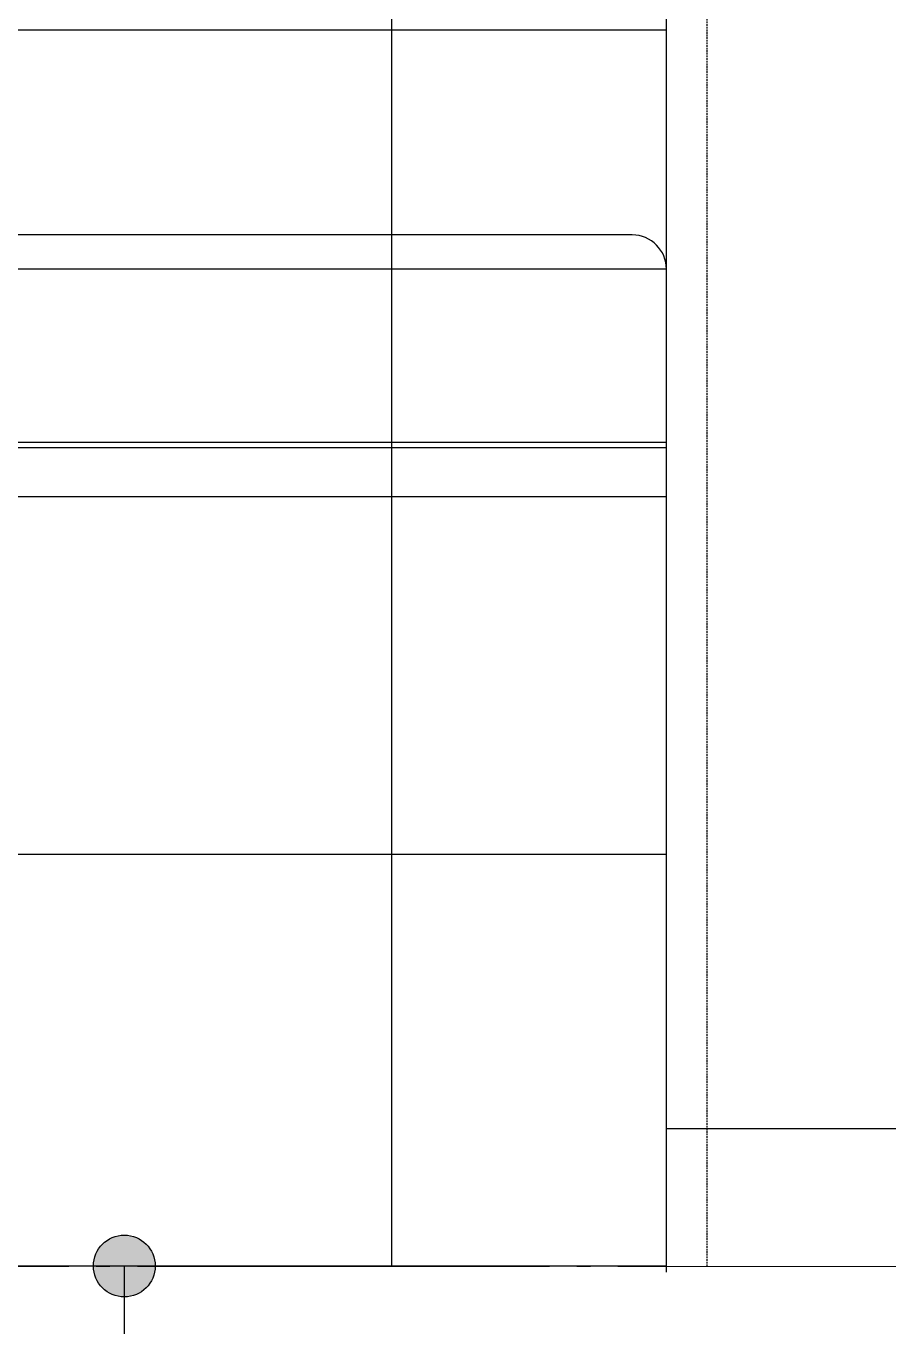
# Model space of a CAD drawing. Header units: millimetres. Extents: x 555 to 100215, y 750 to 17024.
# Drawn here: x 94549 to 95177, y 1634 to 2581 of the extents above; entities that cross this region are included whole.
import ezdxf

# ---------------------------------------------------------------- set-up
doc = ezdxf.new("R2010")
doc.units = ezdxf.units.MM
doc.set_wipeout_variables(frame=1)
doc.linetypes.add('CEN', pattern=[35, 30, -2, 1, -2])
doc.linetypes.add('HIDDEN', pattern=[9.525, 6.35, -3.175])
for name, color, linetype in [('4A.TEC 해치 1', 9, 'Continuous'), ('CEN', 1, 'CEN'), ('ELE', 7, 'Continuous'), ('SY', 1, 'Continuous'), ('WAL', 3, 'Continuous')]:
    doc.layers.add(name, color=color, linetype=linetype)

# ---------------------------------------------------------------- blocks, each defined once
blk = doc.blocks.new('zw$606B')
at = {"layer": 'ELE', "color": 6}
for p, q in [((1435.33, 776.84, 0), (25, 776.84, 0)), ((1460.33, 751.84, 0), (0, 751.84, 0)), ((1460.33, 751.84, 0), (1460.33, 586.09, 0)), ((1460.33, 621.84, 0), (0, 621.84, 0)), ((1460.33, 586.09, 0), (0, 586.09, 0))]:
    blk.add_line(p, q, dxfattribs=at)
at = {"layer": 'ELE', "color": 6, "extrusion": (3.61087e-09, 1.6748e-08, 1)}
blk.add_arc((1435.33, 751.84, 0), 25, 0, 90, dxfattribs=at)
blk = doc.blocks.new('zw$D37')
at = {"layer": 'ELE', "color": 6}
for p, q in [((0, 1930.5, 0), (0, 30.5, 0)), ((290, 134.79, 0), (0, 134.79, 0))]:
    blk.add_line(p, q, dxfattribs=at)
at = {"layer": 'ELE', "color": 5, "linetype": 'HIDDEN', "ltscale": 0.2, "elevation": 0}
blk.add_lwpolyline([(30, 34.79), (30, 1904.79)], dxfattribs=at)

msp = doc.modelspace()

# ---------------------------------------------------------------- linework, layer by layer
at = {"color": 8}
for p, q in [((94815.2, 4077.95, 0), (94815.2, 1677.95, 0)), ((93555.2, 2577.95, 0), (97475.2, 2577.95, 0)), ((93555.2, 2277.95, 0), (97475.2, 2277.95, 0)), ((93555.2, 1977.95, 0), (97475.2, 1977.95, 0))]:
    msp.add_line(p, q, dxfattribs=at)
at = {"layer": 'CEN', "ltscale": 10}
msp.add_line((93230.2, 1677.95, 0), (97775.2, 1677.95, 0), dxfattribs=at)
at = {"layer": 'WAL', "elevation": 0}
msp.add_lwpolyline([(93555.2, 4077.95), (97475.2, 4077.95), (97475.2, 1677.95), (93555.2, 1677.95)], dxfattribs=at)

# ---------------------------------------------------------------- next in the draw order: block references
msp.add_blockref('zw$606B', (93555.2, 1651.86, 0))

# ---------------------------------------------------------------- next in the draw order: hatches: boundary and pattern name
at = {"layer": 'SY', "ltscale": 0.05}
h = msp.add_hatch(color=256, dxfattribs=at)
edge = h.paths.add_edge_path()
edge.add_arc((94620.65, 1678.03), 22.53, -360, 0, ccw=False)

# ---------------------------------------------------------------- next in the draw order: linework, layer by layer
msp.add_line((94620.65, 1678.03, 0), (94620.65, 1475.21, 0), dxfattribs=at)
msp.add_circle((94620.65, 1678.03, 0), 22.53, dxfattribs=at)

# ---------------------------------------------------------------- next in the draw order: wipeouts: each hides what was drawn before it
msp.add_wipeout([(97475.2, 1677.95), (97475.2, 3577.95), (95015.2, 3577.95), (95015.2, 1677.95)]).translate(0, 0, 0).dxf.layer = '4A.TEC 해치 1'

# ---------------------------------------------------------------- next in the draw order: block references
msp.add_blockref('zw$D37', (95015.2, 1643.16, 0))

doc.saveas('drawing.dxf')
